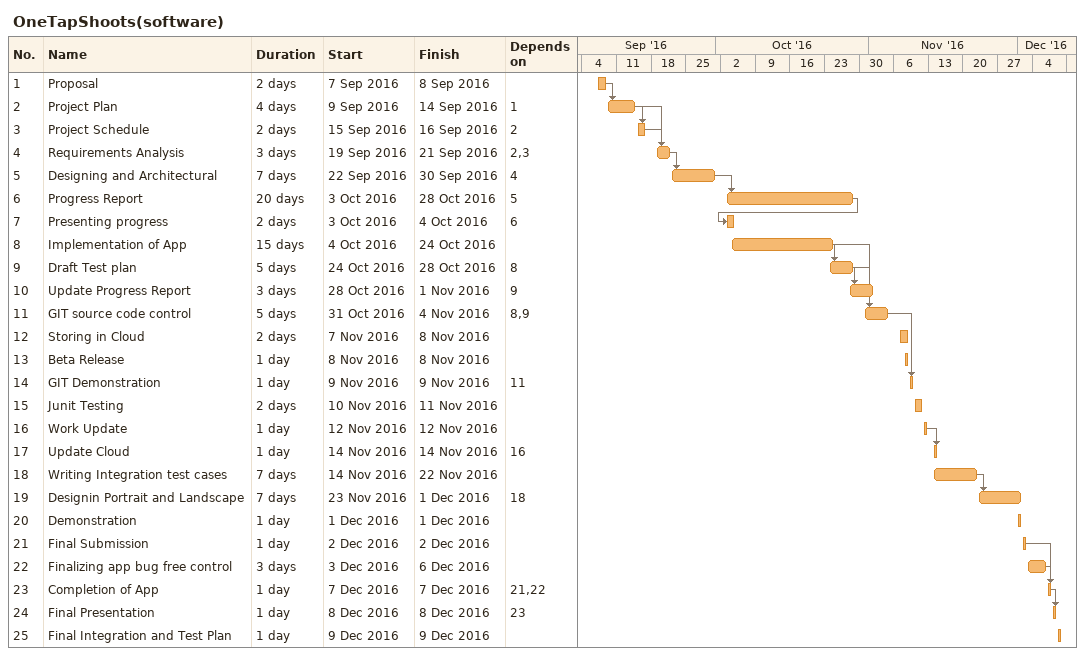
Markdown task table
OneTapShoots(software)

| ID | Task | Duration | Start | Finish | Predecessors |
|---|---|---|---|---|---|
| 1 | Proposal | 2d | 2016-09-07 | 2016-09-08 |  |
| 2 | Project Plan | 4d | 2016-09-09 | 2016-09-14 | 1 |
| 3 | Project Schedule | 2d | 2016-09-15 | 2016-09-16 | 2 |
| 4 | Requirements Analysis | 3d | 2016-09-19 | 2016-09-21 | 2, 3 |
| 5 | Designing and Architectural | 7d | 2016-09-22 | 2016-09-30 | 4 |
| 6 | Progress Report | 20d | 2016-10-03 | 2016-10-28 | 5 |
| 7 | Presenting progress | 2d | 2016-10-03 | 2016-10-04 | 6 |
| 8 | Implementation of App | 15d | 2016-10-04 | 2016-10-24 |  |
| 9 | Draft Test plan | 5d | 2016-10-24 | 2016-10-28 | 8 |
| 10 | Update Progress Report | 3d | 2016-10-28 | 2016-11-01 | 9 |
| 11 | GIT source code control | 5d | 2016-10-31 | 2016-11-04 | 8, 9 |
| 12 | Storing in Cloud | 2d | 2016-11-07 | 2016-11-08 |  |
| 13 | Beta Release | 1d | 2016-11-08 | 2016-11-08 |  |
| 14 | GIT Demonstration | 1d | 2016-11-09 | 2016-11-09 | 11 |
| 15 | Junit Testing | 2d | 2016-11-10 | 2016-11-11 |  |
| 16 | Work Update | 1d | 2016-11-12 | 2016-11-12 |  |
| 17 | Update Cloud | 1d | 2016-11-14 | 2016-11-14 | 16 |
| 18 | Writing Integration test cases | 7d | 2016-11-14 | 2016-11-22 |  |
| 19 | Designin Portrait and Landscape | 7d | 2016-11-23 | 2016-12-01 | 18 |
| 20 | Demonstration | 1d | 2016-12-01 | 2016-12-01 |  |
| 21 | Final Submission | 1d | 2016-12-02 | 2016-12-02 |  |
| 22 | Finalizing app bug free control | 3d | 2016-12-03 | 2016-12-06 |  |
| 23 | Completion of App | 1d | 2016-12-07 | 2016-12-07 | 21, 22 |
| 24 | Final Presentation | 1d | 2016-12-08 | 2016-12-08 | 23 |
| 25 | Final Integration and Test Plan | 1d | 2016-12-09 | 2016-12-09 |  |
